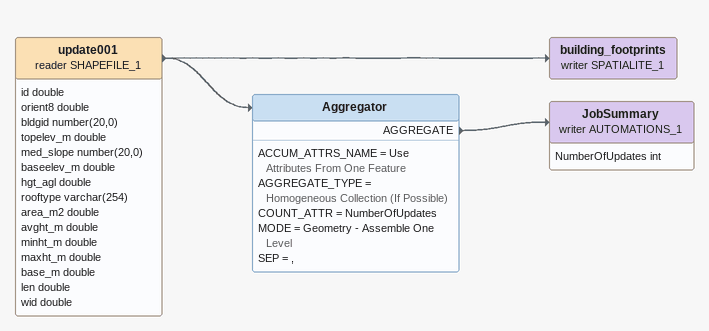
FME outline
update001 (reader SHAPEFILE_1)
    attributes: id double, orient8 double, bldgid number(20,0), topelev_m double, med_slope number(20,0), baseelev_m double, hgt_agl double, rooftype varchar(254), area_m2 double, avght_m double, minht_m double, maxht_m double, base_m double, len double, wid double
    -> building_footprints (writer SPATIALITE_1)
    -> Aggregator
building_footprints (writer SPATIALITE_1)
Aggregator
    ACCUM_ATTRS_NAME = Use Attributes From One Feature
    AGGREGATE_TYPE = Homogeneous Collection (If Possible)
    COUNT_ATTR = NumberOfUpdates
    MODE = Geometry - Assemble One Level
    SEP = ,
    AGGREGATE -> JobSummary (writer AUTOMATIONS_1)
JobSummary (writer AUTOMATIONS_1)
    attributes: NumberOfUpdates int
